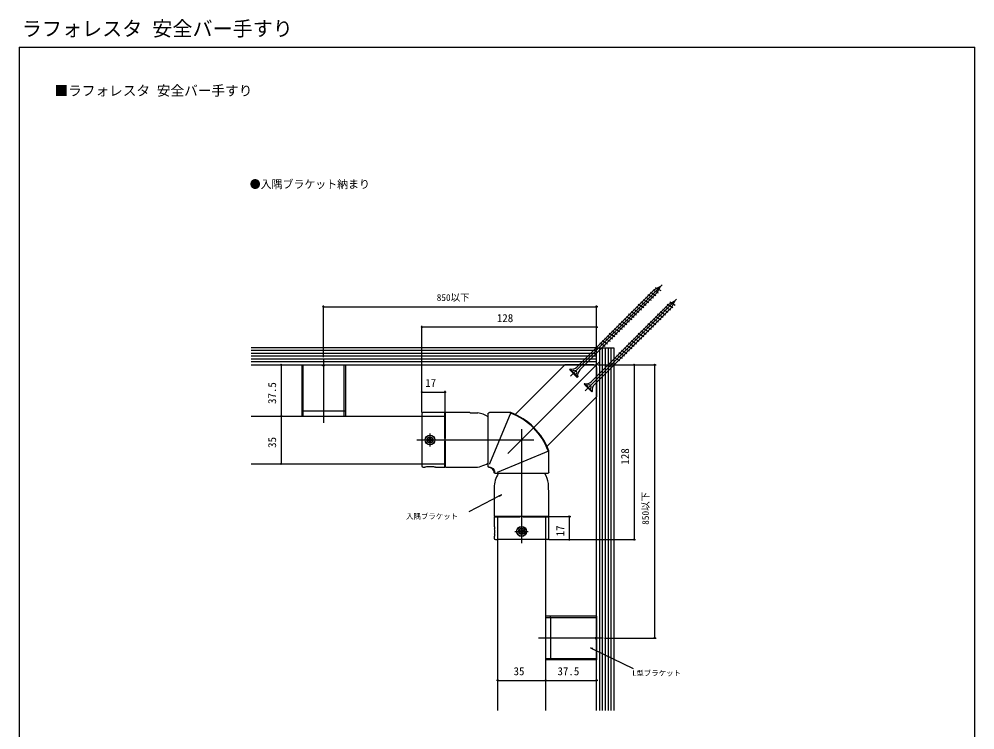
# Model space of a CAD drawing. Units: millimetres, scale not verified. Extents: x -350 to 350, y -522 to 519.
# Drawn here: x -350 to 350, y -1 to 519 of the extents above; entities that cross this region are included whole.
import ezdxf
from ezdxf.enums import TextEntityAlignment as Align

# ---------------------------------------------------------------- set-up
doc = ezdxf.new("R2010")
doc.units = ezdxf.units.MM
doc.header["$LTSCALE"] = 4
for name, color, linetype in [('0-1_USER1', 3, 'Continuous'), ('0-2_YKK_12', 2, 'Continuous'), ('0-3_YKK_13', 4, 'Continuous'), ('0-4_YKK_D', 6, 'Continuous'), ('0-5_YKK_ZWAK', 7, 'Continuous'), ('0-6_YSS_K', 3, 'Continuous')]:
    doc.layers.add(name, color=color, linetype=linetype)
doc.styles.add('ＭＳ ゴシック', font='')
doc.styles.get('ＭＳ ゴシック').set_extended_font_data('MS Gothic')

msp = doc.modelspace()

# ---------------------------------------------------------------- linework, layer by layer
at = {"layer": '0-2_YKK_12'}
for p, q in [((-127.03, 270.577), (-127.03, 223.4)), ((75.039, 267.969), (8.001, 200.931)), ((-180, 228.4), (-55.03, 228.4)), ((-55.03, 228.4), (-38.03, 228.4)), ((-38.03, 193.4), (-38.03, 228.4)), ((17.97, 218.697), (17.97, 135.22)), ((-58.625, 210.9), (27.028, 210.9)), ((-49.03, 206.1), (-49.03, 215.7)), ((-180, 193.4), (-55.03, 193.4)), ((-55.03, 193.4), (-38.03, 193.4)), ((35.47, 154.9), (0.47, 154.9)), ((0.47, 154.9), (0.47, 137.9)), ((35.47, 154.9), (35.47, 137.9)), ((13.17, 143.9), (22.77, 143.9)), ((0.47, 137.9), (0.47, 12.808)), ((35.47, 137.9), (35.47, 12.808)), ((77.647, 65.9), (30.47, 65.9))]:
    msp.add_line(p, q, dxfattribs=at)
at = {"layer": '0-3_YKK_13'}
for p, q in [((53.935, 257.471), (120.92, 324.456)), ((115.854, 322.573), (119.889, 320.243)), ((117.395, 318.811), (119.682, 323.133)), ((119.596, 323.218), (119.682, 323.133)), ((60.692, 262.108), (117.395, 318.811)), ((108.783, 315.502), (112.817, 313.172)), ((110.551, 317.269), (114.585, 314.94)), ((112.318, 319.037), (116.353, 316.708)), ((114.086, 320.805), (118.121, 318.475)), ((64.541, 246.865), (131.526, 313.85)), ((71.299, 251.501), (128.002, 308.204)), ((101.712, 308.43), (105.746, 306.101)), ((103.48, 310.198), (107.514, 307.869)), ((105.247, 311.966), (109.282, 309.637)), ((107.015, 313.734), (111.05, 311.404)), ((122.925, 308.43), (126.96, 306.101)), ((124.693, 310.198), (128.727, 307.869)), ((126.461, 311.966), (130.495, 309.637)), ((128.002, 308.204), (130.288, 312.526)), ((130.203, 312.612), (130.288, 312.526)), ((94.641, 301.359), (98.675, 299.03)), ((96.409, 303.127), (100.443, 300.798)), ((98.176, 304.895), (102.211, 302.566)), ((99.944, 306.663), (103.979, 304.333)), ((115.854, 301.359), (119.889, 299.03)), ((117.622, 303.127), (121.656, 300.798)), ((119.389, 304.895), (123.424, 302.566)), ((121.157, 306.663), (125.192, 304.333)), ((87.57, 294.288), (91.604, 291.959)), ((89.337, 296.056), (93.372, 293.727)), ((91.105, 297.824), (95.14, 295.494)), ((92.873, 299.592), (96.908, 297.262)), ((108.783, 294.288), (112.817, 291.959)), ((110.551, 296.056), (114.585, 293.727)), ((112.318, 297.824), (116.353, 295.494)), ((114.086, 299.592), (118.121, 297.262)), ((80.499, 287.217), (84.533, 284.888)), ((82.266, 288.985), (86.301, 286.656)), ((84.034, 290.753), (88.069, 288.423)), ((85.802, 292.521), (89.837, 290.191)), ((101.712, 287.217), (105.746, 284.888)), ((103.48, 288.985), (107.514, 286.656)), ((105.247, 290.753), (109.282, 288.423)), ((107.015, 292.521), (111.05, 290.191)), ((75.195, 281.914), (79.23, 279.585)), ((76.963, 283.682), (80.998, 281.352)), ((78.731, 285.449), (82.765, 283.12)), ((94.641, 280.146), (98.675, 277.817)), ((96.409, 281.914), (100.443, 279.585)), ((98.176, 283.682), (102.211, 281.352)), ((99.944, 285.449), (103.979, 283.12)), ((87.57, 273.075), (91.604, 270.746)), ((89.337, 274.843), (93.372, 272.513)), ((91.105, 276.611), (95.14, 274.281)), ((92.873, 278.378), (96.908, 276.049)), ((85.802, 271.307), (89.837, 268.978)), ((-143.03, 265.9), (-143.03, 228.4)), ((-143.03, 265.9), (-111.03, 265.9)), ((-142.03, 232.211), (-142.03, 265.9)), ((-126.28, 265.2), (-126.28, 265.9)), ((-112.03, 232.211), (-112.03, 265.9)), ((-111.03, 265.9), (-111.03, 228.4)), ((53.525, 262.718), (53.171, 262.364)), ((53.171, 262.364), (58.828, 256.708)), ((72.97, 263.9), (72.97, 243.98)), ((64.131, 252.111), (63.778, 251.758)), ((63.778, 251.758), (69.434, 246.101)), ((-142.03, 232.211), (-112.03, 232.211)), ((-112.03, 228.4), (-112.03, 232.211)), ((-112.03, 232.211), (-111.03, 232.211)), ((15.192, 231.456), (13.22, 229.484)), ((-55.03, 229.9), (-55.03, 191.9)), ((-38.28, 230.9), (-54.03, 230.9)), ((-38.28, 211.9), (-38.28, 230.9)), ((-37.78, 230.4), (-38.28, 230.4)), ((-19.993, 230.9), (-37.78, 230.9)), ((-17.03, 230.674), (-14.03, 230.674)), ((-6.53, 229.9), (-6.53, 229.898)), ((-6.53, 216.087), (-6.53, 229.898)), ((10.069, 230.898), (-5.53, 193.309)), ((10.07, 230.898), (-5.53, 230.898)), ((-47.878, 210.516), (-47.11, 210.516)), ((-38.28, 209.9), (-37.78, 209.9)), ((-38.28, 190.9), (-38.28, 209.9)), ((-37.78, 190.9), (-37.78, 209.9)), ((-6.53, 194.094), (-6.53, 205.713)), ((38.526, 208.122), (36.554, 206.15)), ((37.968, 187.4), (37.968, 203)), ((0.379, 187.4), (37.968, 202.999)), ((-54.03, 190.9), (-52.93, 190.9)), ((-45.188, 190.906), (-45.188, 190.906)), ((-45.16, 190.9), (-38.28, 190.9)), ((-38.28, 191.4), (-37.78, 191.4)), ((-37.78, 190.9), (-17.03, 190.9)), ((-0.949, 182.336), (-1.129, 182.093)), ((12.783, 186.4), (1.164, 186.4)), ((36.968, 186.4), (23.157, 186.4)), ((36.968, 186.4), (36.97, 186.4)), ((-2.03, 175.9), (-2.03, 155.15)), ((37.744, 175.9), (37.744, 178.9)), ((37.97, 155.15), (37.97, 172.937)), ((-2.03, 155.15), (-2.016, 155.15)), ((-2.03, 154.65), (-2.024, 147.742)), ((-2.03, 154.65), (-2.016, 154.65)), ((-2.016, 155.15), (-1.516, 155.15)), ((-2.016, 154.65), (-1.516, 154.65)), ((-1.53, 155.15), (-1.53, 154.65)), ((-1.516, 155.15), (16.97, 155.15)), ((-1.516, 155.15), (-1.516, 154.65)), ((-1.516, 154.65), (16.97, 154.65)), ((16.97, 154.65), (16.97, 155.15)), ((18.97, 155.15), (37.97, 155.15)), ((18.97, 154.65), (18.97, 155.15)), ((18.97, 154.65), (37.97, 154.65)), ((37.47, 154.65), (37.47, 155.15)), ((37.97, 138.9), (37.97, 154.65)), ((-2.016, 140.069), (-2.03, 140)), ((-2.03, 140), (-2.03, 138.9)), ((19.122, 143.516), (19.89, 143.516)), ((-1.015, 137.9), (-1.03, 137.9)), ((-1.015, 137.9), (0.286, 137.9)), ((72.97, 81.9), (35.47, 81.9)), ((39.281, 80.9), (39.281, 50.9)), ((39.281, 80.9), (72.97, 80.9)), ((72.97, 81.9), (72.97, 49.9)), ((72.27, 65.15), (72.97, 65.15)), ((35.47, 50.9), (39.281, 50.9)), ((72.97, 49.9), (35.47, 49.9)), ((39.281, 50.9), (39.281, 49.9)), ((39.281, 50.9), (72.97, 50.9))]:
    msp.add_line(p, q, dxfattribs=at)
for points in [[(58.571, 264.229), (115.274, 320.932), (119.596, 323.218)], [(69.178, 253.622), (125.88, 310.325), (130.203, 312.612)], [(-126.28, 265.2), (-127.78, 265.2), (-127.78, 265.9)], [(70.97, 265.9), (51.05, 265.9), (49.635, 265.9), (15.192, 231.456)], [(53.525, 262.718), (59.181, 257.061), (58.828, 256.708)], [(54.329, 261.207), (56.634, 262), (58.035, 261.572)], [(57.67, 257.865), (58.464, 260.171), (58.035, 261.572)], [(64.131, 252.111), (69.788, 246.455), (69.434, 246.101)], [(64.935, 250.6), (67.241, 251.394), (68.642, 250.965)], [(68.277, 247.259), (69.07, 249.564), (68.642, 250.965)], [(72.97, 243.98), (72.97, 242.565), (38.526, 208.122)], [(-142.03, 228.4), (-142.03, 232.211), (-143.03, 232.211)], [(-38.28, 211.9), (-37.78, 211.9), (-37.78, 230.9)], [(-19.993, 230.894), (-19.943, 230.887), (-19.624, 230.843), (-19.152, 230.787), (-18.531, 230.731), (-17.806, 230.689), (-17.03, 230.674)], [(-6.53, 229.9), (-6.496, 230.158), (-6.395, 230.4), (-6.236, 230.606), (-6.029, 230.765), (-5.788, 230.865), (-5.53, 230.898)], [(37.549, 202.825), (36.598, 205.161), (35.561, 207.458), (34.378, 209.684), (33.066, 211.839), (31.645, 213.923), (30.118, 215.929), (28.485, 217.85), (26.75, 219.68), (24.92, 221.415), (22.999, 223.048), (20.993, 224.575), (18.909, 225.996), (16.754, 227.308), (14.528, 228.491), (12.231, 229.528), (9.896, 230.479)], [(37.97, 203), (36.995, 205.349), (35.941, 207.661), (34.749, 209.906), (33.425, 212.079), (31.992, 214.18), (30.452, 216.202), (28.804, 218.139), (27.054, 219.984), (25.209, 221.734), (23.272, 223.382), (21.25, 224.922), (19.149, 226.355), (16.976, 227.679), (14.731, 228.871), (12.419, 229.925), (10.07, 230.9)], [(37.97, 203), (36.995, 205.349), (35.941, 207.661), (34.749, 209.906), (33.425, 212.079), (31.992, 214.18), (30.452, 216.202), (28.804, 218.139), (27.054, 219.984), (25.209, 221.734), (23.272, 223.382), (21.25, 224.922), (19.149, 226.355), (16.976, 227.679), (14.731, 228.871), (12.419, 229.925), (10.07, 230.9)], [(-50.182, 211.284), (-50.95, 211.284), (-50.95, 210.516), (-50.182, 210.516)], [(-48.646, 212.052), (-48.646, 212.82), (-49.414, 212.82), (-49.414, 212.052)], [(-47.11, 210.516), (-47.11, 211.284), (-47.878, 211.284)], [(-6.53, 205.713), (-6.521, 208.264), (-6.514, 210.9), (-6.52, 213.526), (-6.53, 216.087)], [(-49.414, 209.748), (-49.414, 208.98), (-48.646, 208.98), (-48.646, 209.748)], [(-50.896, 191.205), (-51.737, 191.104), (-52.389, 191.001), (-52.782, 190.929), (-52.93, 190.9)], [(-45.16, 190.906), (-45.256, 190.925), (-45.677, 191.003), (-46.322, 191.104), (-47.165, 191.205), (-48.063, 191.27), (-49.03, 191.293), (-49.997, 191.27), (-50.896, 191.205)], [(-6.53, 191.811), (-6.53, 192.098), (-6.53, 192.873), (-6.53, 194.094)], [(-5.711, 190.827), (-5.973, 190.916), (-6.202, 191.069), (-6.379, 191.283), (-6.492, 191.535), (-6.53, 191.809)], [(-2.103, 187.219), (-2.422, 188.25), (-2.987, 189.176), (-3.753, 189.941), (-4.679, 190.505), (-5.711, 190.827)], [(-5.697, 191.179), (-4.954, 191.059), (-4.254, 190.789), (-3.041, 189.88), (-2.157, 188.668), (-1.855, 187.975), (-1.721, 187.237)], [(-5.529, 193.308), (-5.535, 193.296), (-5.541, 193.283), (-5.547, 193.27), (-5.554, 193.257), (-5.563, 193.245), (-5.572, 193.233), (-5.586, 193.222), (-5.607, 193.216)], [(-1.121, 186.4), (-1.461, 186.46), (-1.76, 186.632), (-1.982, 186.895), (-2.103, 187.219)], [(1.164, 186.4), (-0.057, 186.4), (-0.831, 186.4), (-1.119, 186.4)], [(0.286, 187.323), (0.299, 187.353), (0.318, 187.369), (0.338, 187.381), (0.358, 187.392), (0.378, 187.401)], [(23.157, 186.4), (20.606, 186.409), (17.97, 186.417), (15.344, 186.41), (12.783, 186.4)], [(37.968, 187.4), (37.921, 187.092), (37.778, 186.813), (37.557, 186.591), (37.279, 186.45), (36.97, 186.4)], [(37.964, 172.937), (37.957, 172.987), (37.913, 173.306), (37.857, 173.778), (37.801, 174.399), (37.759, 175.124), (37.744, 175.9)], [(-2.024, 147.742), (-2.013, 147.682), (-1.978, 147.499), (-1.925, 147.204), (-1.861, 146.802), (-1.791, 146.314), (-1.73, 145.73)], [(-2.008, 140.143), (-2.022, 140.07), (-2.024, 140.06)], [(-1.731, 142.075), (-1.794, 141.473), (-1.864, 140.972), (-1.93, 140.57), (-1.984, 140.267), (-2.011, 140.126)], [(-1.725, 142.035), (-1.66, 142.933), (-1.637, 143.9), (-1.66, 144.867), (-1.725, 145.765)], [(16.818, 144.284), (16.05, 144.284), (16.05, 143.516), (16.818, 143.516)], [(18.354, 145.052), (18.354, 145.82), (17.586, 145.82), (17.586, 145.052)], [(17.586, 142.748), (17.586, 141.98), (18.354, 141.98), (18.354, 142.748)], [(19.89, 143.516), (19.89, 144.284), (19.122, 144.284)], [(36.97, 137.9), (9.778, 137.9), (0.286, 137.9)], [(35.47, 80.9), (39.281, 80.9), (39.281, 81.9)], [(72.27, 65.15), (72.27, 66.65), (72.97, 66.65)]]:
    msp.add_lwpolyline(points, dxfattribs=at)
for centre, radius in [((-49.03, 210.9), 3.6), ((-49.03, 210.9), 3.5), ((-49.03, 210.9), 2.25), ((17.97, 143.9), 3.6), ((17.97, 143.9), 3.5), ((17.97, 143.9), 2.25)]:
    msp.add_circle(centre, radius, dxfattribs=at)
for centre, radius, start, end in [((54.647, 268.153), 5.55, 258.33612, 315), ((64.617, 258.183), 5.55, 135, 191.66388), ((70.97, 263.9), 2, 360, 90), ((65.253, 257.547), 5.55, 258.33612, 315), ((75.223, 247.577), 5.55, 135, 191.66388), ((-54.03, 229.9), 1, 90, 180), ((-17.03, 210.9), 20, 58.33176, 81.37307), ((-50.182, 212.052), 0.768, 270, 0), ((-50.182, 209.748), 0.768, 0, 90), ((-47.878, 212.052), 0.768, 180, 270), ((-47.878, 209.748), 0.768, 90, 180), ((-54.03, 191.9), 1, 180, 270), ((-17.03, 210.9), 20, 270, 301.66824), ((17.97, 175.9), 20, 148.17995, 180), ((17.97, 175.9), 20, 8.62693, 31.66824), ((16.818, 145.052), 0.768, 270, 0), ((16.818, 142.748), 0.768, 0, 90), ((19.122, 145.052), 0.768, 180, 270), ((19.122, 142.748), 0.768, 90, 180), ((-1.03, 138.9), 1, 180, 270), ((36.97, 138.9), 1, 270, 0)]:
    msp.add_arc(centre, radius, start, end, dxfattribs=at)
at = {"layer": '0-4_YKK_D'}
for p, q in [((-127.03, 271.577), (-127.03, 309.4)), ((-127.03, 308.4), (72.97, 308.4)), ((72.97, 266.9), (72.97, 309.4)), ((-55.03, 230.9), (-55.03, 294.4)), ((72.97, 266.9), (72.97, 294.4)), ((72.97, 293.4), (-55.03, 293.4)), ((-158.987, 265.9), (-159.03, 265.9)), ((-158.03, 265.9), (-158.03, 228.4)), ((73.97, 265.9), (101.47, 265.9)), ((73.97, 265.9), (116.47, 265.9)), ((100.47, 265.9), (100.47, 137.9)), ((115.47, 265.9), (115.47, 65.9)), ((-55.03, 230.9), (-55.03, 246.9)), ((-55.03, 245.9), (-38.03, 245.9)), ((-38.03, 229.4), (-38.03, 246.9)), ((-158.987, 228.4), (-159.03, 228.4)), ((-158.987, 228.4), (-159.03, 228.4)), ((-158.03, 228.4), (-158.03, 193.4)), ((-158.987, 193.4), (-159.03, 193.4)), ((36.47, 154.9), (53.97, 154.9)), ((52.97, 154.9), (52.97, 137.9)), ((37.97, 137.9), (101.47, 137.9)), ((37.97, 137.9), (53.97, 137.9)), ((78.647, 65.9), (116.47, 65.9)), ((0.47, 35.686), (0.47, 35.9)), ((35.47, 35.686), (35.47, 35.9)), ((35.47, 35.686), (35.47, 35.9)), ((72.97, 35.686), (72.97, 35.9)), ((0.47, 34.9), (35.47, 34.9)), ((35.47, 34.9), (72.97, 34.9))]:
    msp.add_line(p, q, dxfattribs=at)
for points in [[(3.246, 170.648), (1.734, 169.871), (-20.659, 158.359)], [(1.525, 170.276), (3.246, 170.648), (1.942, 169.466)], [(69.838, 57.679), (68.51, 58.834), (70.237, 58.498)], [(68.51, 58.834), (70.038, 58.089), (99.681, 43.636)]]:
    msp.add_lwpolyline(points, dxfattribs=at)
for centre in [(-127.03, 308.4), (72.97, 308.4), (-55.03, 293.4), (72.97, 293.4), (-158.03, 265.9), (100.47, 265.9), (115.47, 265.9), (-55.03, 245.9), (-38.03, 245.9), (-158.03, 228.4), (-158.03, 228.4), (-158.03, 193.4), (52.97, 154.9), (52.97, 137.9), (100.47, 137.9), (115.47, 65.9), (0.47, 34.9), (35.47, 34.9), (35.47, 34.9), (72.97, 34.9)]:
    msp.add_circle(centre, 0.425, dxfattribs=at)
at = {"layer": '0-5_YKK_ZWAK'}
for q in [(-350, -521.6), (350, 498.4)]:
    msp.add_line((-350, 498.4), q, dxfattribs=at)
msp.add_lwpolyline([(-350, -521.6), (350, -521.6), (350, 498.4)], dxfattribs=at)
at = {"layer": '0-6_YSS_K'}
for p, q in [((72.97, 278.4), (-180, 278.4)), ((72.97, 276.317), (-180, 276.317)), ((72.97, 274.233), (-180, 274.233)), ((72.97, 12.808), (72.97, 278.4)), ((72.97, 278.4), (85.47, 278.4)), ((75.053, 278.4), (75.053, 12.808)), ((77.137, 278.4), (77.137, 12.808)), ((79.22, 278.4), (79.22, 12.808)), ((81.303, 278.4), (81.303, 12.808)), ((83.387, 278.4), (83.387, 12.808)), ((85.47, 278.4), (85.47, 12.808)), ((72.97, 272.15), (-180, 272.15)), ((72.97, 270.067), (-180, 270.067)), ((72.97, 267.983), (-180, 267.983)), ((-180, 265.9), (72.97, 265.9))]:
    msp.add_line(p, q, dxfattribs=at)

# ---------------------------------------------------------------- texts
at = {"layer": '0-1_USER1', "style": 'ＭＳ ゴシック'}
for s, height, p in [('ラフォレスタ 安全バー手すり', 10.78, (-348.002, 503.321)), ('■ラフォレスタ 安全バー手すり', 7.331, (-324.102, 460.707)), ('●入隅ブラケット納まり', 5.865, (-181.091, 393.355))]:
    msp.add_text(s, height=height, dxfattribs=at).set_placement(p, align=Align.BOTTOM_LEFT)
at = {"layer": '0-4_YKK_D', "style": 'ＭＳ ゴシック'}
for s, height, p in [('850以下', 4.985, (-44.146, 311.134)), ('128', 5.865, (-0.098, 295.4)), ('17', 5.865, (-52.598, 247.9)), ('入隅ブラケット', 3.886, (-66.583, 151.824)), ('35', 5.865, (12.152, 36.9)), ('37.5', 5.865, (44.311, 36.9)), ('L型ブラケット', 3.886, (99.078, 37.102))]:
    msp.add_text(s, height=height, dxfattribs=at).set_placement(p, align=Align.BOTTOM_LEFT)
for s, height, p in [('37.5', 5.865, (-160.03, 237.241)), ('35', 5.865, (-160.03, 205.082)), ('128', 5.865, (98.47, 192.832)), ('850以下', 4.985, (112.736, 148.784)), ('17', 5.865, (50.97, 140.332))]:
    msp.add_text(s, height=height, rotation=90, dxfattribs=at).set_placement(p, align=Align.BOTTOM_LEFT)

doc.saveas('drawing.dxf')
